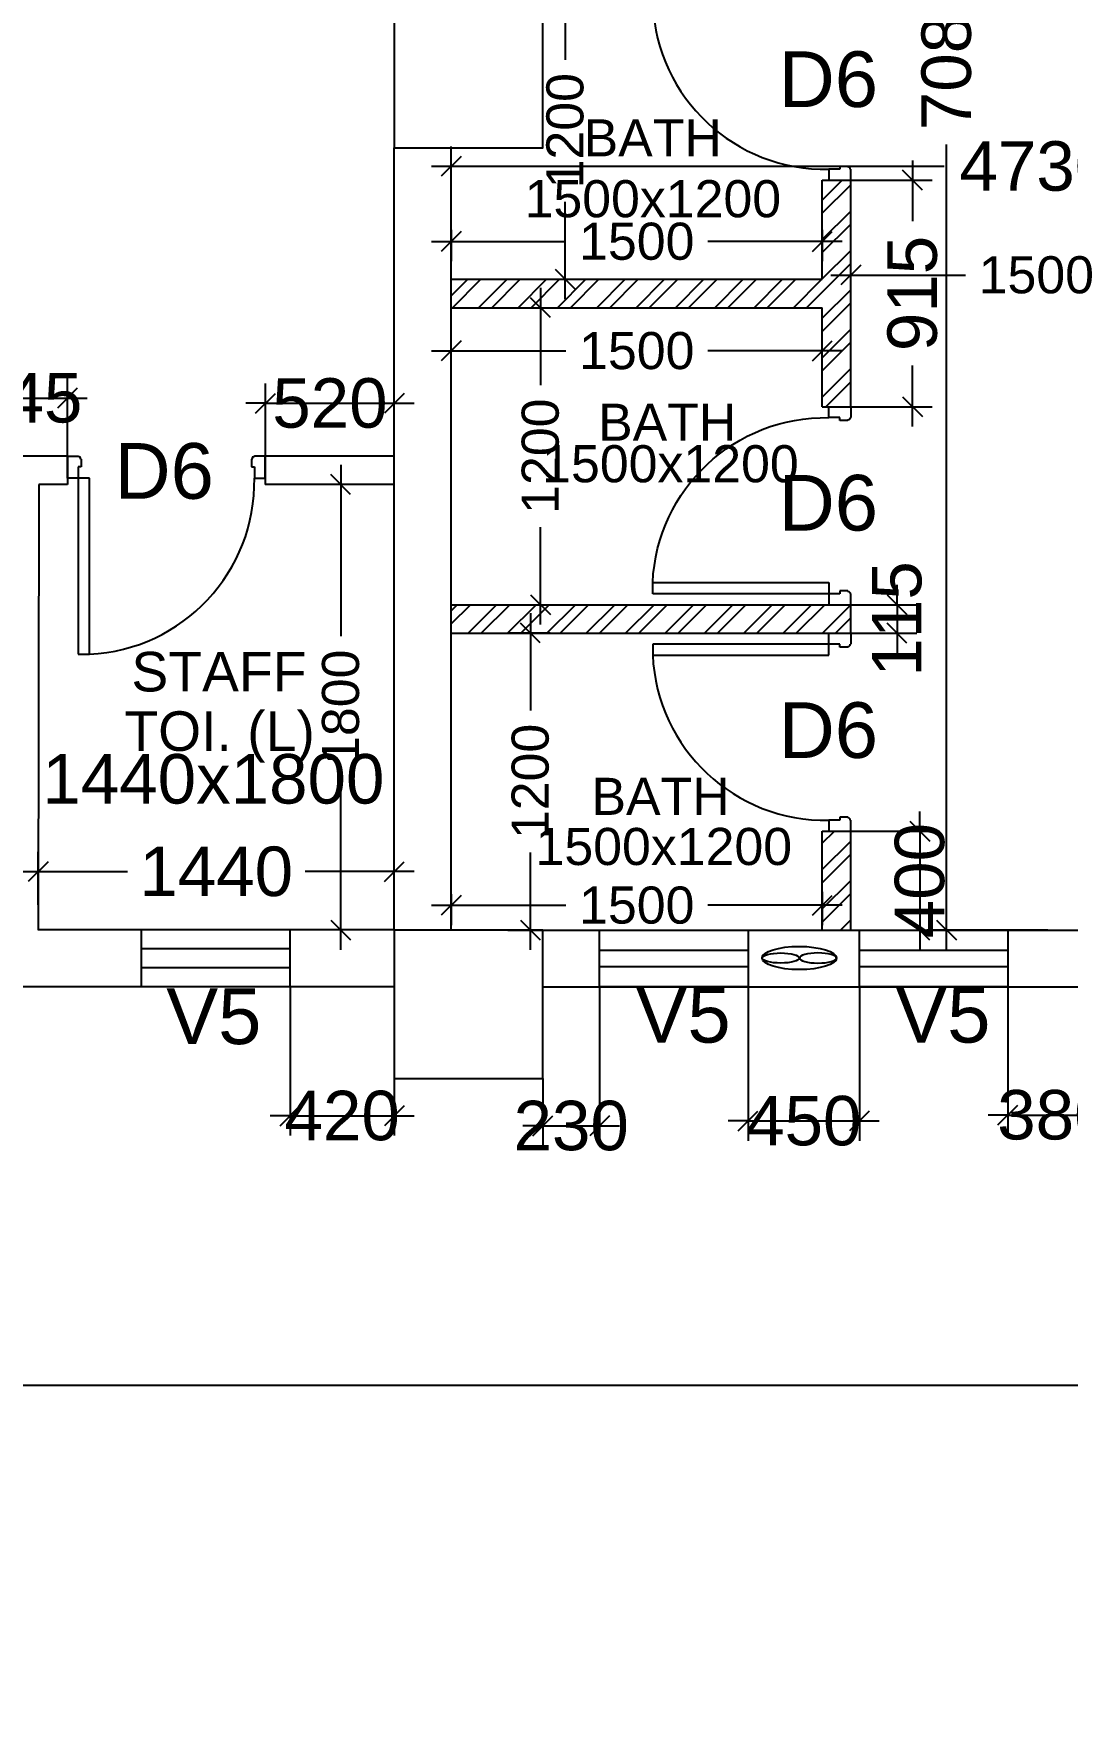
# Model space of a CAD drawing. Extents: x 7620542 to 7843793, y -6476226 to -6093835.
# Drawn here: x 7752842 to 7757019, y -6375462 to -6368625 of the extents above; entities that cross this region are included whole.
import ezdxf
from ezdxf.enums import TextEntityAlignment as Align

# ---------------------------------------------------------------- set-up
doc = ezdxf.new("R2010")
doc.units = 0
doc.header["$LTSCALE"] = 600
doc.header["$MEASUREMENT"] = 0
doc.header["$PDMODE"] = 35
doc.linetypes.add('DASHED', pattern=[0.75, 0.5, -0.25])
doc.layers.get('0').update_dxf_attribs({"linetype": 'CONTINUOUS'})
doc.layers.get('Defpoints').update_dxf_attribs({"linetype": 'CONTINUOUS'})
for name, color, linetype in [('DIM-TEXT', 8, 'CONTINUOUS'), ('DOOR', 32, 'CONTINUOUS'), ('Exaust', 8, 'CONTINUOUS'), ('joinery', 7, 'CONTINUOUS'), ('LA-column', 3, 'CONTINUOUS'), ('Room Dim', 1, 'CONTINUOUS'), ('T Wall', 8, 'CONTINUOUS'), ('TEXT', 6, 'CONTINUOUS'), ('Toi. Wall Hat', 3, 'CONTINUOUS'), ('Walls', 7, 'CONTINUOUS'), ('WIN', 151, 'CONTINUOUS'), ('Working Dim', 5, 'CONTINUOUS')]:
    doc.layers.add(name, color=color, linetype=linetype)
doc.styles.add('ari', font='arial.ttf')
doc.styles.add('ARIAL', font='arial.ttf')
doc.styles.add('RT', font='romant.shx')
doc.dimstyles.new('int. dim', dxfattribs={"dimtxt": 450, "dimasz": 80, "dimexe": 80, "dimexo": 0, "dimgap": 70, "dimtad": 0, "dimdec": 0, "dimzin": 12, "dimdsep": 46, "dimtxsty": 'ari', "dimblk": 'OBLIQUE', "dimcen": 2, "dimdle": 80, "dimclrd": 256, "dimclre": 256, "dimclrt": 6, "dimadec": 0, "dimazin": 0, "dimtfac": 1, "dimtdec": 0, "dimtix": 1, "dimtmove": 2, "dimatfit": 3, "dimfxl": 1, "dimtolj": 1, "dimtzin": 0, "dimlwd": -1, "dimlwe": -1, "dimarcsym": 0})
doc.dimstyles.new('TEXT', dxfattribs={"dimscale": 0, "dimtxt": 600, "dimasz": 300, "dimexe": 300, "dimexo": 30, "dimgap": 50, "dimtad": 0, "dimdec": 0, "dimzin": 0, "dimdsep": 46, "dimtxsty": 'RT', "dimblk": 'OBLIQUE', "dimcen": 0.09, "dimdle": 300, "dimclrd": 256, "dimclre": 256, "dimclrt": 170, "dimadec": 0, "dimazin": 0, "dimtfac": 1, "dimtdec": 0, "dimtofl": 0, "dimtmove": 2, "dimatfit": 3, "dimfxl": 1, "dimfrac": 2, "dimtolj": 1, "dimtzin": 0, "dimlwd": -1, "dimlwe": -1, "dimarcsym": 0})

# ---------------------------------------------------------------- blocks, each defined once
blk = doc.blocks.new('1000')
at = {"layer": 'DOOR'}
for p, q in [((0, -100), (0, 0)), ((0, 0), (49.7, 0)), ((49.7, 0), (49.7, -2.2)), ((63.2, -49.5), (49.7, -49.5)), ((49.7, -49.5), (49.7, -100)), ((63.2, -13.5), (61, -13.5)), ((63.2, -13.5), (63.2, -49.5)), ((836.8, -13.5), (836.8, -49.5)), ((836.8, -13.5), (839, -13.5)), ((836.8, -49.5), (850.3, -49.5)), ((850.3, 0), (850.3, -2.2)), ((900, 0), (850.3, 0)), ((850.3, -49.5), (850.3, -100)), ((900, -100), (900, 0)), ((49.7, -100), (0, -100)), ((49.7, -100), (49.7, -900.6)), ((100.2, -100), (49.7, -100)), ((100.2, -900.6), (100.2, -100)), ((850.3, -100), (900, -100)), ((49.7, -900.6), (100.2, -900.6))]:
    blk.add_line(p, q, dxfattribs=at)
for centre, major_axis, start_param, end_param in [((49.7, -13.5), (-7.95, 7.95), 3.926991, 5.497787), ((850.3, -13.5), (7.95, 7.95), 0.785398, 2.356194)]:
    blk.add_ellipse(centre, major_axis=major_axis, ratio=1, start_param=start_param, end_param=end_param, dxfattribs=at)
at = {"layer": 'DOOR', "color": 145}
blk.add_ellipse((64.3, -115.3), major_axis=(-519.7, 589.8), ratio=1, start_param=2.464943, end_param=4.009476, dxfattribs=at)
blk = doc.blocks.new('A$C153C7E87')
at = {"layer": 'Exaust', "color": 10, "extrusion": (0, 0, -1)}
for centre, major_axis, ratio in [((0, 0), (150.2, 0.1), 0.312125), ((-75.1, 0), (75.1, 0), 0.271389)]:
    blk.add_ellipse(centre, major_axis=major_axis, ratio=ratio, start_param=3.141593, end_param=9.424778, dxfattribs=at)
at = {"layer": 'Exaust', "color": 10}
blk.add_ellipse((75.1, 0), major_axis=(75.1, 0), ratio=0.271389, dxfattribs=at)
blk = doc.blocks.new('A$C782D609A')
at = {"layer": 'WIN', "linetype": 'Continuous'}
for p, q in [((-300, 230), (300, 230)), ((-300, 230), (-300, 0)), ((300, 230), (300, 0)), ((-300, 0), (300, 0))]:
    blk.add_line(p, q, dxfattribs=at)
at = {"layer": 'WIN', "linetype": 'DASHED', "ltscale": 300}
for p, q in [((-300, 153.3), (300, 153.3)), ((-300, 76.7), (300, 76.7))]:
    blk.add_line(p, q, dxfattribs=at)
blk = doc.blocks.new('_Oblique')
at = {"color": 0, "linetype": 'ByBlock', "lineweight": -2}
blk.add_line((-0.5, -0.5), (0.5, 0.5), dxfattribs=at)
blk = doc.blocks.new('*D483')
at = {"layer": 'Defpoints', "color": 0, "transparency": 16777216}
for p in [(7752977.4, -6370096.5), (7752632.4, -6370330.6, 5.1), (7752977.4, -6370330.6, 5.1)]:
    blk.add_point(p, dxfattribs=at)
at = {"layer": 'Working Dim', "transparency": 16777216}
for p, q in [((7752632.4, -6370330.6), (7752632.4, -6370016.5)), ((7752977.4, -6370330.6), (7752977.4, -6370016.5)), ((7752632.4, -6370096.5), (7752552.4, -6370096.5)), ((7752632.4, -6370096.5), (7752977.4, -6370096.5)), ((7752977.4, -6370096.5), (7753057.4, -6370096.5))]:
    blk.add_line(p, q, dxfattribs=at)
at = {"layer": 'Working Dim', "transparency": 16777216, "xscale": 80, "yscale": 80, "zscale": 80}
blk.add_blockref('_Oblique', (7752632.4, -6370096.5), dxfattribs=at)
at = {"layer": 'Working Dim', "transparency": 16777216, "xscale": 80, "yscale": 80, "zscale": 80, "rotation": 180}
blk.add_blockref('_Oblique', (7752977.4, -6370096.5), dxfattribs=at)
at = {"layer": 'Working Dim', "color": 6, "transparency": 16777216, "insert": (7752804.9, -6370096.5), "char_height": 200, "attachment_point": 5, "style": 'ari'}
blk.add_mtext('\\A1;345', dxfattribs=at)
blk = doc.blocks.new('*D599')
at = {"layer": 'Defpoints', "color": 0, "transparency": 16777216}
for p in [(7754528.9, -6372100.4, 5.1), (7756028.9, -6372090.8, -0.7), (7756028.9, -6372145.9)]:
    blk.add_point(p, dxfattribs=at)
at = {"layer": 'Working Dim', "transparency": 16777216}
for p, q in [((7754528.9, -6372100.4), (7754528.9, -6372225.9)), ((7756028.9, -6372090.8), (7756028.9, -6372225.9)), ((7754448.9, -6372145.9), (7754992.2, -6372145.9)), ((7756108.9, -6372145.9), (7755565.5, -6372145.9))]:
    blk.add_line(p, q, dxfattribs=at)
at = {"layer": 'Working Dim', "transparency": 16777216, "xscale": 80, "yscale": 80, "zscale": 80, "rotation": 180}
blk.add_blockref('_Oblique', (7754528.9, -6372145.9), dxfattribs=at)
at = {"layer": 'Working Dim', "transparency": 16777216, "xscale": 80, "yscale": 80, "zscale": 80}
blk.add_blockref('_Oblique', (7756028.9, -6372145.9), dxfattribs=at)
at = {"layer": 'Working Dim', "color": 6, "transparency": 16777216, "insert": (7755278.9, -6372145.9), "char_height": 150, "attachment_point": 5, "style": 'ari'}
blk.add_mtext('\\A1;1500', dxfattribs=at)
blk = doc.blocks.new('*D600')
at = {"layer": 'Defpoints', "color": 0, "transparency": 16777216}
for p in [(7754757.1, -6371045.2, -0.7), (7754848.9, -6371045.2), (7754757.1, -6372245.7, 3.9)]:
    blk.add_point(p, dxfattribs=at)
at = {"layer": 'Working Dim', "transparency": 16777216}
for p, q in [((7754848.9, -6370965.2), (7754848.9, -6371358.8)), ((7754757.1, -6371045.2), (7754928.9, -6371045.2)), ((7754848.9, -6372325.7), (7754848.9, -6371932.1)), ((7754757.1, -6372245.7), (7754928.9, -6372245.7))]:
    blk.add_line(p, q, dxfattribs=at)
at = {"layer": 'Working Dim', "transparency": 16777216, "xscale": 80, "yscale": 80, "zscale": 80}
for p, rotation in [((7754848.9, -6371045.2), 90), ((7754848.9, -6372245.7), 270)]:
    blk.add_blockref('_Oblique', p, dxfattribs=dict(at, rotation=rotation))
at = {"layer": 'Working Dim', "color": 6, "transparency": 16777216, "insert": (7754848.9, -6371645.4), "char_height": 150, "attachment_point": 5, "rotation": 90, "style": 'ari'}
blk.add_mtext('\\A1;1200', dxfattribs=at)
blk = doc.blocks.new('*D601')
at = {"layer": 'Defpoints', "color": 0, "transparency": 16777216}
for p in [(7754775.6, -6369731.2, -0.7), (7754889.6, -6369731.2), (7754775.6, -6370931.2, -0.7)]:
    blk.add_point(p, dxfattribs=at)
at = {"layer": 'Working Dim', "transparency": 16777216}
for p, q in [((7754889.6, -6369651.2), (7754889.6, -6370044.6)), ((7754775.6, -6369731.2), (7754969.6, -6369731.2)), ((7754889.6, -6371011.2), (7754889.6, -6370617.9)), ((7754775.6, -6370931.2), (7754969.6, -6370931.2))]:
    blk.add_line(p, q, dxfattribs=at)
at = {"layer": 'Working Dim', "transparency": 16777216, "xscale": 80, "yscale": 80, "zscale": 80}
for p, rotation in [((7754889.6, -6369731.2), 90), ((7754889.6, -6370931.2), 270)]:
    blk.add_blockref('_Oblique', p, dxfattribs=dict(at, rotation=rotation))
at = {"layer": 'Working Dim', "color": 6, "transparency": 16777216, "insert": (7754889.6, -6370331.2), "char_height": 150, "attachment_point": 5, "rotation": 90, "style": 'ari'}
blk.add_mtext('\\A1;1200', dxfattribs=at)
blk = doc.blocks.new('*D602')
at = {"layer": 'Defpoints', "color": 0, "transparency": 16777216}
for p in [(7756028.9, -6369905.6), (7754528.9, -6370055.1, 5.1), (7756028.9, -6370055.1, -0.7)]:
    blk.add_point(p, dxfattribs=at)
at = {"layer": 'Working Dim', "transparency": 16777216}
for p, q in [((7754528.9, -6370055.1), (7754528.9, -6369825.6)), ((7756028.9, -6370055.1), (7756028.9, -6369825.6)), ((7754448.9, -6369905.6), (7754992.2, -6369905.6)), ((7756108.9, -6369905.6), (7755565.5, -6369905.6))]:
    blk.add_line(p, q, dxfattribs=at)
at = {"layer": 'Working Dim', "transparency": 16777216, "xscale": 80, "yscale": 80, "zscale": 80, "rotation": 180}
blk.add_blockref('_Oblique', (7754528.9, -6369905.6), dxfattribs=at)
at = {"layer": 'Working Dim', "transparency": 16777216, "xscale": 80, "yscale": 80, "zscale": 80}
blk.add_blockref('_Oblique', (7756028.9, -6369905.6), dxfattribs=at)
at = {"layer": 'Working Dim', "color": 6, "transparency": 16777216, "insert": (7755278.9, -6369905.6), "char_height": 150, "attachment_point": 5, "style": 'ari'}
blk.add_mtext('\\A1;1500', dxfattribs=at)
blk = doc.blocks.new('*D603')
at = {"layer": 'Defpoints', "color": 0, "transparency": 16777216}
for p in [(7754766.8, -6368416.2, -0.7), (7754989.4, -6368416.2), (7754766.8, -6369616.2, -0.7)]:
    blk.add_point(p, dxfattribs=at)
at = {"layer": 'Working Dim', "transparency": 16777216}
for p, q in [((7754989.4, -6368336.2), (7754989.4, -6368729.6)), ((7754766.8, -6368416.2), (7755069.4, -6368416.2)), ((7754989.4, -6369696.2), (7754989.4, -6369302.9)), ((7754766.8, -6369616.2), (7755069.4, -6369616.2))]:
    blk.add_line(p, q, dxfattribs=at)
at = {"layer": 'Working Dim', "transparency": 16777216, "xscale": 80, "yscale": 80, "zscale": 80}
for p, rotation in [((7754989.4, -6368416.2), 90), ((7754989.4, -6369616.2), 270)]:
    blk.add_blockref('_Oblique', p, dxfattribs=dict(at, rotation=rotation))
at = {"layer": 'Working Dim', "color": 6, "transparency": 16777216, "insert": (7754989.4, -6369016.2), "char_height": 150, "attachment_point": 5, "rotation": 90, "style": 'ari'}
blk.add_mtext('\\A1;1200', dxfattribs=at)
blk = doc.blocks.new('*D604')
at = {"layer": 'Defpoints', "color": 0, "transparency": 16777216}
for p in [(7754528.9, -6369416.2, 5.1), (7756028.9, -6369416.2, -0.7), (7754528.9, -6369463.7)]:
    blk.add_point(p, dxfattribs=at)
at = {"layer": 'Working Dim', "transparency": 16777216}
for p, q in [((7754528.9, -6369416.2), (7754528.9, -6369543.7)), ((7756028.9, -6369416.2), (7756028.9, -6369543.7)), ((7754448.9, -6369463.7), (7754992.2, -6369463.7)), ((7756108.9, -6369463.7), (7755565.5, -6369463.7))]:
    blk.add_line(p, q, dxfattribs=at)
at = {"layer": 'Working Dim', "transparency": 16777216, "xscale": 80, "yscale": 80, "zscale": 80, "rotation": 180}
blk.add_blockref('_Oblique', (7754528.9, -6369463.7), dxfattribs=at)
at = {"layer": 'Working Dim', "transparency": 16777216, "xscale": 80, "yscale": 80, "zscale": 80}
blk.add_blockref('_Oblique', (7756028.9, -6369463.7), dxfattribs=at)
at = {"layer": 'Working Dim', "color": 6, "transparency": 16777216, "insert": (7755278.9, -6369463.7), "char_height": 150, "attachment_point": 5, "style": 'ari'}
blk.add_mtext('\\A1;1500', dxfattribs=at)
blk = doc.blocks.new('*D607')
at = {"layer": 'Defpoints', "color": 0, "transparency": 16777216}
for p in [(7757644, -6369599.2), (7756143.9, -6369673.7, -0.7), (7757644, -6369673.7, -0.7)]:
    blk.add_point(p, dxfattribs=at)
at = {"layer": 'Working Dim', "transparency": 16777216}
for p, q in [((7756143.9, -6369673.7), (7756143.9, -6369519.2)), ((7757644, -6369673.7), (7757644, -6369519.2)), ((7756063.9, -6369599.2), (7756607.3, -6369599.2)), ((7757724, -6369599.2), (7757180.6, -6369599.2))]:
    blk.add_line(p, q, dxfattribs=at)
at = {"layer": 'Working Dim', "transparency": 16777216, "xscale": 80, "yscale": 80, "zscale": 80, "rotation": 180}
blk.add_blockref('_Oblique', (7756143.9, -6369599.2), dxfattribs=at)
at = {"layer": 'Working Dim', "transparency": 16777216, "xscale": 80, "yscale": 80, "zscale": 80}
blk.add_blockref('_Oblique', (7757644, -6369599.2), dxfattribs=at)
at = {"layer": 'Working Dim', "color": 6, "transparency": 16777216, "insert": (7756893.9, -6369599.2), "char_height": 150, "attachment_point": 5, "style": 'ari'}
blk.add_mtext('\\A1;1500', dxfattribs=at)
blk = doc.blocks.new('*D608')
at = {"layer": 'Defpoints', "color": 0, "transparency": 16777216}
for p in [(7759259, -6369160), (7754528.9, -6369355.4, 5.1), (7759259, -6369524.2, 5.1)]:
    blk.add_point(p, dxfattribs=at)
at = {"layer": 'Working Dim', "transparency": 16777216}
for p, q in [((7754528.9, -6369355.4), (7754528.9, -6369080)), ((7759259, -6369524.2), (7759259, -6369080)), ((7754448.9, -6369160), (7756521.6, -6369160)), ((7759339, -6369160), (7757266.3, -6369160))]:
    blk.add_line(p, q, dxfattribs=at)
at = {"layer": 'Working Dim', "transparency": 16777216, "xscale": 80, "yscale": 80, "zscale": 80, "rotation": 180}
blk.add_blockref('_Oblique', (7754528.9, -6369160), dxfattribs=at)
at = {"layer": 'Working Dim', "transparency": 16777216, "xscale": 80, "yscale": 80, "zscale": 80}
blk.add_blockref('_Oblique', (7759259, -6369160), dxfattribs=at)
at = {"layer": 'Working Dim', "color": 6, "transparency": 16777216, "insert": (7756893.9, -6369160), "char_height": 200, "attachment_point": 5, "style": 'ari'}
blk.add_mtext('\\A1;4730', dxfattribs=at)
blk = doc.blocks.new('*D609')
at = {"layer": 'Defpoints', "color": 0, "transparency": 16777216}
for p in [(7756530.9, -6365160.7), (7756544, -6365160.7, 5.1), (7756940.1, -6372245.7, 5.1)]:
    blk.add_point(p, dxfattribs=at)
at = {"layer": 'Working Dim', "transparency": 16777216}
for p, q in [((7756530.9, -6365080.7), (7756530.9, -6368334.6)), ((7756544, -6365160.7), (7756450.9, -6365160.7)), ((7756530.9, -6372325.7), (7756530.9, -6369071.8)), ((7756940.1, -6372245.7), (7756450.9, -6372245.7))]:
    blk.add_line(p, q, dxfattribs=at)
at = {"layer": 'Working Dim', "transparency": 16777216, "xscale": 80, "yscale": 80, "zscale": 80}
for p, rotation in [((7756530.9, -6365160.7), 90), ((7756530.9, -6372245.7), 270)]:
    blk.add_blockref('_Oblique', p, dxfattribs=dict(at, rotation=rotation))
at = {"layer": 'Working Dim', "color": 6, "transparency": 16777216, "insert": (7756530.9, -6368703.2), "char_height": 200, "attachment_point": 5, "rotation": 90, "style": 'ari'}
blk.add_mtext('\\A1;7085', dxfattribs=at)
blk = doc.blocks.new('*D333')
at = {"layer": 'Defpoints', "color": 0, "transparency": 16777216}
for p in [(7756143.9, -6371846.2, -0.7), (7756143.9, -6372246.2, -0.7), (7756422.9, -6372246.2)]:
    blk.add_point(p, dxfattribs=at)
at = {"layer": 'Working Dim', "transparency": 16777216}
for p, q in [((7756422.9, -6371846.2), (7756422.9, -6371766.2)), ((7756143.9, -6371846.2), (7756502.9, -6371846.2)), ((7756422.9, -6371846.2), (7756422.9, -6372246.2)), ((7756143.9, -6372246.2), (7756502.9, -6372246.2)), ((7756422.9, -6372246.2), (7756422.9, -6372326.2))]:
    blk.add_line(p, q, dxfattribs=at)
at = {"layer": 'Working Dim', "transparency": 16777216, "xscale": 80, "yscale": 80, "zscale": 80}
for p, rotation in [((7756422.9, -6371846.2), 270), ((7756422.9, -6372246.2), 90)]:
    blk.add_blockref('_Oblique', p, dxfattribs=dict(at, rotation=rotation))
at = {"layer": 'Working Dim', "color": 6, "transparency": 16777216, "insert": (7756422.9, -6372046.2), "char_height": 200, "attachment_point": 5, "rotation": 90, "style": 'ari'}
blk.add_mtext('\\A1;400', dxfattribs=at)
blk = doc.blocks.new('*D334')
at = {"layer": 'Defpoints', "color": 0, "transparency": 16777216}
for p in [(7756143.9, -6370931.2, -0.7), (7756143.9, -6371046.2, -0.7), (7756330.9, -6371046.2)]:
    blk.add_point(p, dxfattribs=at)
at = {"layer": 'Working Dim', "transparency": 16777216}
for p, q in [((7756330.9, -6370931.2), (7756330.9, -6370851.2)), ((7756143.9, -6370931.2), (7756410.9, -6370931.2)), ((7756330.9, -6370931.2), (7756330.9, -6371046.2)), ((7756143.9, -6371046.2), (7756410.9, -6371046.2)), ((7756330.9, -6371046.2), (7756330.9, -6371126.2))]:
    blk.add_line(p, q, dxfattribs=at)
at = {"layer": 'Working Dim', "transparency": 16777216, "xscale": 80, "yscale": 80, "zscale": 80}
for p, rotation in [((7756330.9, -6370931.2), 270), ((7756330.9, -6371046.2), 90)]:
    blk.add_blockref('_Oblique', p, dxfattribs=dict(at, rotation=rotation))
at = {"layer": 'Working Dim', "color": 6, "transparency": 16777216, "insert": (7756330.9, -6370988.7), "char_height": 200, "attachment_point": 5, "rotation": 90, "style": 'ari'}
blk.add_mtext('\\A1;115', dxfattribs=at)
blk = doc.blocks.new('*D335')
at = {"layer": 'Defpoints', "color": 0, "transparency": 16777216}
for p in [(7756143.9, -6369216.2, -0.7), (7756393.3, -6369216.2), (7756143.9, -6370131.2, -0.7)]:
    blk.add_point(p, dxfattribs=at)
at = {"layer": 'Working Dim', "transparency": 16777216}
for p, q in [((7756393.3, -6369136.2), (7756393.3, -6369382)), ((7756143.9, -6369216.2), (7756473.3, -6369216.2)), ((7756393.3, -6370211.2), (7756393.3, -6369965.4)), ((7756143.9, -6370131.2), (7756473.3, -6370131.2))]:
    blk.add_line(p, q, dxfattribs=at)
at = {"layer": 'Working Dim', "transparency": 16777216, "xscale": 80, "yscale": 80, "zscale": 80}
for p, rotation in [((7756393.3, -6369216.2), 90), ((7756393.3, -6370131.2), 270)]:
    blk.add_blockref('_Oblique', p, dxfattribs=dict(at, rotation=rotation))
at = {"layer": 'Working Dim', "color": 6, "transparency": 16777216, "insert": (7756393.3, -6369673.7), "char_height": 200, "attachment_point": 5, "rotation": 90, "style": 'ari'}
blk.add_mtext('\\A1;915', dxfattribs=at)
blk = doc.blocks.new('*D344')
at = {"layer": 'Defpoints', "color": 0, "transparency": 16777216}
for p in [(7754298.9, -6372009.9), (7752859.4, -6372143.6, 5.1), (7754298.9, -6372143.6, 5.1)]:
    blk.add_point(p, dxfattribs=at)
at = {"layer": 'Working Dim', "transparency": 16777216}
for p, q in [((7752859.4, -6372143.6), (7752859.4, -6371929.9)), ((7754298.9, -6372143.6), (7754298.9, -6371929.9)), ((7752779.4, -6372009.9), (7753220.2, -6372009.9)), ((7754378.9, -6372009.9), (7753938, -6372009.9))]:
    blk.add_line(p, q, dxfattribs=at)
at = {"layer": 'Working Dim', "transparency": 16777216, "xscale": 80, "yscale": 80, "zscale": 80, "rotation": 180}
blk.add_blockref('_Oblique', (7752859.4, -6372009.9), dxfattribs=at)
at = {"layer": 'Working Dim', "transparency": 16777216, "xscale": 80, "yscale": 80, "zscale": 80}
blk.add_blockref('_Oblique', (7754298.9, -6372009.9), dxfattribs=at)
at = {"layer": 'Working Dim', "color": 6, "transparency": 16777216, "insert": (7753579.1, -6372009.9), "char_height": 200, "attachment_point": 5, "style": 'ari'}
blk.add_mtext('\\A1;1440', dxfattribs=at)
blk = doc.blocks.new('*D345')
at = {"layer": 'Defpoints', "color": 0, "transparency": 16777216}
for p in [(7754082.4, -6370445.6), (7754125.4, -6370445.6, 3.5), (7754125.4, -6372245.5, 5.1)]:
    blk.add_point(p, dxfattribs=at)
at = {"layer": 'Working Dim', "transparency": 16777216}
for p, q in [((7754082.4, -6370365.6), (7754082.4, -6371058.9)), ((7754125.4, -6370445.6), (7754002.4, -6370445.6)), ((7754082.4, -6372325.5), (7754082.4, -6371632.2)), ((7754125.4, -6372245.5), (7754002.4, -6372245.5))]:
    blk.add_line(p, q, dxfattribs=at)
at = {"layer": 'Working Dim', "transparency": 16777216, "xscale": 80, "yscale": 80, "zscale": 80}
for p, rotation in [((7754082.4, -6370445.6), 90), ((7754082.4, -6372245.5), 270)]:
    blk.add_blockref('_Oblique', p, dxfattribs=dict(at, rotation=rotation))
at = {"layer": 'Working Dim', "color": 6, "transparency": 16777216, "insert": (7754082.4, -6371345.6), "char_height": 150, "attachment_point": 5, "rotation": 90, "style": 'ari'}
blk.add_mtext('\\A1;1800', dxfattribs=at)
blk = doc.blocks.new('*D348')
at = {"layer": 'Defpoints', "color": 0, "transparency": 16777216}
for p in [(7754298.9, -6370117.5), (7753778.4, -6370330.6, 0.2), (7754298.9, -6370330.6, 5.1)]:
    blk.add_point(p, dxfattribs=at)
at = {"layer": 'Working Dim', "transparency": 16777216}
for p, q in [((7753778.4, -6370330.6), (7753778.4, -6370037.5)), ((7754298.9, -6370330.6), (7754298.9, -6370037.5)), ((7753778.4, -6370117.5), (7753698.4, -6370117.5)), ((7753778.4, -6370117.5), (7754298.9, -6370117.5)), ((7754298.9, -6370117.5), (7754378.9, -6370117.5))]:
    blk.add_line(p, q, dxfattribs=at)
at = {"layer": 'Working Dim', "transparency": 16777216, "xscale": 80, "yscale": 80, "zscale": 80}
blk.add_blockref('_Oblique', (7753778.4, -6370117.5), dxfattribs=at)
at = {"layer": 'Working Dim', "transparency": 16777216, "xscale": 80, "yscale": 80, "zscale": 80, "rotation": 180}
blk.add_blockref('_Oblique', (7754298.9, -6370117.5), dxfattribs=at)
at = {"layer": 'Working Dim', "color": 6, "transparency": 16777216, "insert": (7754038.6, -6370117.5), "char_height": 200, "attachment_point": 5, "style": 'ari'}
blk.add_mtext('\\A1;520', dxfattribs=at)
blk = doc.blocks.new('*D838')
at = {"layer": 'Defpoints', "color": 0, "linetype": 'Continuous', "transparency": 16777216}
for p in [(7720378.9, -6376355), (7720378.9, -6378024.7, -0.3), (7761439.2, -6378104.6, -22.7)]:
    blk.add_point(p, dxfattribs=at)
at = {"layer": 'DIM-TEXT', "transparency": 16777216}
for p, q in [((7720378.9, -6378024.7), (7720378.9, -6376055)), ((7761439.2, -6378104.6), (7761439.2, -6376055)), ((7720078.9, -6376355), (7731289.9, -6376355)), ((7761739.2, -6376355), (7750528.2, -6376355))]:
    blk.add_line(p, q, dxfattribs=at)
at = {"layer": 'DIM-TEXT', "linetype": 'Continuous', "transparency": 16777216, "xscale": 300, "yscale": 300, "zscale": 300, "rotation": 180}
blk.add_blockref('_Oblique', (7720378.9, -6376355), dxfattribs=at)
at = {"layer": 'DIM-TEXT', "linetype": 'Continuous', "transparency": 16777216, "xscale": 300, "yscale": 300, "zscale": 300}
blk.add_blockref('_Oblique', (7761439.2, -6376355), dxfattribs=at)
at = {"layer": 'DIM-TEXT', "color": 170, "linetype": 'Continuous', "transparency": 16777216, "insert": (7740909, -6376355), "char_height": 750, "attachment_point": 5, "style": 'ari'}
blk.add_mtext('\\A1;{\\H1.067x;GENERAL MEDICINE DEPT. ROOMS}', dxfattribs=at)
blk = doc.blocks.new('*D839')
at = {"layer": 'Defpoints', "color": 0, "linetype": 'Continuous', "transparency": 16777216}
for p in [(7761439.1, -6372995.7), (7720378.7, -6373225.8, -0.3), (7720378.7, -6374085.5)]:
    blk.add_point(p, dxfattribs=at)
at = {"layer": 'DIM-TEXT', "transparency": 16777216}
for p, q in [((7761439.1, -6372995.7), (7761439.1, -6374385.5)), ((7720378.7, -6373225.8), (7720378.7, -6374385.5)), ((7720078.7, -6374085.5), (7736023.6, -6374085.5)), ((7761739.1, -6374085.5), (7745794.3, -6374085.5))]:
    blk.add_line(p, q, dxfattribs=at)
at = {"layer": 'DIM-TEXT', "linetype": 'Continuous', "transparency": 16777216, "xscale": 300, "yscale": 300, "zscale": 300, "rotation": 180}
blk.add_blockref('_Oblique', (7720378.7, -6374085.5), dxfattribs=at)
at = {"layer": 'DIM-TEXT', "linetype": 'Continuous', "transparency": 16777216, "xscale": 300, "yscale": 300, "zscale": 300}
blk.add_blockref('_Oblique', (7761439.1, -6374085.5), dxfattribs=at)
at = {"layer": 'DIM-TEXT', "color": 170, "linetype": 'Continuous', "transparency": 16777216, "insert": (7740908.9, -6374085.5), "char_height": 750, "attachment_point": 5, "style": 'ari'}
blk.add_mtext('\\A1;{\\H1.067x; I.C.C.U - (20 Beds)}', dxfattribs=at)
blk = doc.blocks.new('*D1717')
at = {"layer": 'Defpoints', "color": 0, "transparency": 16777216}
for p in [(7753877.6, -6372475.5), (7754298.9, -6372475.7), (7754298.9, -6372996.5)]:
    blk.add_point(p, dxfattribs=at)
at = {"layer": 'Working Dim', "transparency": 16777216}
for p, q in [((7753877.6, -6372475.5), (7753877.6, -6373076.5)), ((7754298.9, -6372475.7), (7754298.9, -6373076.5)), ((7753877.6, -6372996.5), (7753797.6, -6372996.5)), ((7753877.6, -6372996.5), (7754298.9, -6372996.5)), ((7754298.9, -6372996.5), (7754378.9, -6372996.5))]:
    blk.add_line(p, q, dxfattribs=at)
at = {"layer": 'Working Dim', "transparency": 16777216, "xscale": 80, "yscale": 80, "zscale": 80}
blk.add_blockref('_Oblique', (7753877.6, -6372996.5), dxfattribs=at)
at = {"layer": 'Working Dim', "transparency": 16777216, "xscale": 80, "yscale": 80, "zscale": 80, "rotation": 180}
blk.add_blockref('_Oblique', (7754298.9, -6372996.5), dxfattribs=at)
at = {"layer": 'Working Dim', "color": 6, "transparency": 16777216, "insert": (7754088.3, -6372996.5), "char_height": 200, "attachment_point": 5, "style": 'ari'}
blk.add_mtext('\\A1;420', dxfattribs=at)
blk = doc.blocks.new('*D1718')
at = {"layer": 'Defpoints', "color": 0, "transparency": 16777216}
for p in [(7755128.9, -6372475.7), (7754899, -6372845.7, 1), (7755128.9, -6373036.9)]:
    blk.add_point(p, dxfattribs=at)
at = {"layer": 'Working Dim', "transparency": 16777216}
for p, q in [((7755128.9, -6372475.7), (7755128.9, -6373116.9)), ((7754899, -6372845.7), (7754899, -6373116.9)), ((7754899, -6373036.9), (7754819, -6373036.9)), ((7754899, -6373036.9), (7755128.9, -6373036.9)), ((7755128.9, -6373036.9), (7755208.9, -6373036.9))]:
    blk.add_line(p, q, dxfattribs=at)
at = {"layer": 'Working Dim', "transparency": 16777216, "xscale": 80, "yscale": 80, "zscale": 80}
blk.add_blockref('_Oblique', (7754899, -6373036.9), dxfattribs=at)
at = {"layer": 'Working Dim', "transparency": 16777216, "xscale": 80, "yscale": 80, "zscale": 80, "rotation": 180}
blk.add_blockref('_Oblique', (7755128.9, -6373036.9), dxfattribs=at)
at = {"layer": 'Working Dim', "color": 6, "transparency": 16777216, "insert": (7755013.9, -6373036.9), "char_height": 200, "attachment_point": 5, "style": 'ari'}
blk.add_mtext('\\A1;230', dxfattribs=at)
blk = doc.blocks.new('*D1719')
at = {"layer": 'Defpoints', "color": 0, "transparency": 16777216}
for p in [(7755728.9, -6372475.7), (7756178.9, -6372475.7), (7756178.9, -6373017.3)]:
    blk.add_point(p, dxfattribs=at)
at = {"layer": 'Working Dim', "transparency": 16777216}
for p, q in [((7755728.9, -6372475.7), (7755728.9, -6373097.3)), ((7756178.9, -6372475.7), (7756178.9, -6373097.3)), ((7755728.9, -6373017.3), (7755648.9, -6373017.3)), ((7755728.9, -6373017.3), (7756178.9, -6373017.3)), ((7756178.9, -6373017.3), (7756258.9, -6373017.3))]:
    blk.add_line(p, q, dxfattribs=at)
at = {"layer": 'Working Dim', "transparency": 16777216, "xscale": 80, "yscale": 80, "zscale": 80}
blk.add_blockref('_Oblique', (7755728.9, -6373017.3), dxfattribs=at)
at = {"layer": 'Working Dim', "transparency": 16777216, "xscale": 80, "yscale": 80, "zscale": 80, "rotation": 180}
blk.add_blockref('_Oblique', (7756178.9, -6373017.3), dxfattribs=at)
at = {"layer": 'Working Dim', "color": 6, "transparency": 16777216, "insert": (7755953.9, -6373017.3), "char_height": 200, "attachment_point": 5, "style": 'ari'}
blk.add_mtext('\\A1;450', dxfattribs=at)
blk = doc.blocks.new('*D1720')
at = {"layer": 'Defpoints', "color": 0, "transparency": 16777216}
for p in [(7756778.9, -6372475.6), (7757159, -6372475.6), (7757159, -6372993.4)]:
    blk.add_point(p, dxfattribs=at)
at = {"layer": 'Working Dim', "transparency": 16777216}
for p, q in [((7756778.9, -6372475.6), (7756778.9, -6373073.4)), ((7757159, -6372475.6), (7757159, -6373073.4)), ((7756778.9, -6372993.4), (7756698.9, -6372993.4)), ((7756778.9, -6372993.4), (7757159, -6372993.4)), ((7757159, -6372993.4), (7757239, -6372993.4))]:
    blk.add_line(p, q, dxfattribs=at)
at = {"layer": 'Working Dim', "transparency": 16777216, "xscale": 80, "yscale": 80, "zscale": 80}
blk.add_blockref('_Oblique', (7756778.9, -6372993.4), dxfattribs=at)
at = {"layer": 'Working Dim', "transparency": 16777216, "xscale": 80, "yscale": 80, "zscale": 80, "rotation": 180}
blk.add_blockref('_Oblique', (7757159, -6372993.4), dxfattribs=at)
at = {"layer": 'Working Dim', "color": 6, "transparency": 16777216, "insert": (7756968.9, -6372993.4), "char_height": 200, "attachment_point": 5, "style": 'ari'}
blk.add_mtext('\\A1;380', dxfattribs=at)

msp = doc.modelspace()

# ---------------------------------------------------------------- hatches: boundary and pattern name
at = {"layer": 'Toi. Wall Hat'}
h = msp.add_hatch(dxfattribs=at)
h.set_pattern_fill('ANSI32', color=10, scale=300, style=0)
h.set_pattern_definition([(45, (832124.71, 8e-06), (-79.5495129, 79.5495129), []), (45, (832177.74, 8e-06), (-79.5495129, 79.5495129), [])])
h.paths.add_polyline_path([(7757759.016, -6367100.694), (7757644.016, -6367100.694), (7757644.016, -6367501.224), (7757759.016, -6367501.224)])
h.paths.add_polyline_path([(7756143.883, -6367100.694), (7756028.883, -6367100.694), (7756028.883, -6367501.224), (7756143.883, -6367501.224)])
h.paths.add_polyline_path([(7756143.883, -6368301.224), (7754528.883, -6368301.224), (7754528.883, -6368416.224), (7756143.883, -6368416.224)])
h.paths.add_polyline_path([(7759259.016, -6368301.224), (7757644.016, -6368301.224), (7757644.016, -6368416.224), (7759259.016, -6368416.224)])
h.paths.add_polyline_path([(7759259.016, -6369616.224), (7757759.016, -6369616.224), (7757759.016, -6369216.224), (7757644.016, -6369216.224), (7757644.016, -6370131.224), (7757759.016, -6370131.224), (7757759.016, -6369731.224), (7759259.016, -6369731.224)])
h.paths.add_polyline_path([(7756143.883, -6369216.224), (7756028.883, -6369216.224), (7756028.883, -6369616.224), (7754528.883, -6369616.224), (7754528.883, -6369731.224), (7756028.883, -6369731.224), (7756028.883, -6370131.224), (7756143.883, -6370131.224)])
h.paths.add_polyline_path([(7756143.883, -6370931.224), (7754528.883, -6370931.224), (7754528.883, -6371046.224), (7756143.883, -6371046.224)])
h.paths.add_polyline_path([(7756143.883, -6371846.224), (7756028.883, -6371846.224), (7756028.883, -6372245.694), (7756143.883, -6372245.694)])
h.paths.add_polyline_path([(7757759.016, -6371846.224), (7757644.016, -6371846.224), (7757644.016, -6372245.694), (7757759.016, -6372245.694)])
h.paths.add_polyline_path([(7759259.016, -6370931.224), (7757644.016, -6370931.224), (7757644.016, -6371046.224), (7759259.016, -6371046.224)])

# ---------------------------------------------------------------- linework, layer by layer
at = {"layer": 'LA-column', "color": 2}
for points, elevation in [([(7754298.972, -6369085.577), (7754898.972, -6369085.577), (7754898.972, -6368485.577), (7754298.972, -6368485.577)], -9.699), ([(7754298.972, -6372845.657), (7754898.972, -6372845.657), (7754898.972, -6372245.657), (7754298.972, -6372245.657)], -13.799)]:
    msp.add_lwpolyline(points, close=True, dxfattribs=dict(at, elevation=elevation))
at = {"layer": 'T Wall', "color": 6, "linetype": 'Continuous'}
for p, q in [((7756028.883, -6369616.224, -14.83), (7756028.883, -6369216.224, -14.83)), ((7756028.883, -6369216.224, -14.83), (7756143.883, -6369216.224, -14.83)), ((7756143.883, -6370131.224, -14.83), (7756143.883, -6369216.224, -14.83)), ((7754528.883, -6369616.224, -14.83), (7756028.883, -6369616.224, -14.83)), ((7754528.883, -6369731.224, -14.83), (7756028.883, -6369731.224, -14.83)), ((7756028.883, -6370131.224, -14.83), (7756028.883, -6369731.224, -14.83)), ((7756028.883, -6370131.224, -14.83), (7756143.883, -6370131.224, -14.83)), ((7754528.883, -6370931.224, -14.83), (7756143.883, -6370931.224, -14.83)), ((7756143.883, -6371046.224, -14.83), (7756143.883, -6370931.224, -14.83)), ((7754528.883, -6371046.224, -14.83), (7756143.883, -6371046.224, -14.83)), ((7756028.883, -6372246.224, -14.83), (7756028.883, -6371846.224, -14.83)), ((7756028.883, -6371846.224, -14.83), (7756143.883, -6371846.224, -14.83)), ((7756143.883, -6372246.224, -14.83), (7756143.883, -6371846.224, -14.83))]:
    msp.add_line(p, q, dxfattribs=at)
at = {"layer": 'Walls', "linetype": 'Continuous'}
for p, q in [((7754298.882, -6372245.694, -14.83), (7754298.882, -6369085.661, -14.83)), ((7754528.883, -6372245.693, -14.83), (7754528.883, -6369085.661, -14.83)), ((7752977.382, -6370330.613, -14.83), (7752632.373, -6370330.613, -14.83)), ((7752977.382, -6370330.613, -14.83), (7752977.382, -6370445.613, -14.83)), ((7754298.882, -6370330.613, -14.83), (7753777.382, -6370330.613, -14.83)), ((7753777.382, -6370330.613, -14.83), (7753777.382, -6370445.613, -14.83)), ((7752862.378, -6370445.613, -14.83), (7752859.378, -6372245.64, -14.83)), ((7752977.382, -6370445.613, -14.83), (7752862.378, -6370445.613, -14.83)), ((7754298.882, -6370445.613, -14.83), (7753777.382, -6370445.613, -14.83)), ((7754298.876, -6372245.487, -14.83), (7752859.378, -6372245.487, -14.83)), ((7754898.876, -6372245.694, -14.83), (7759259.016, -6372245.694, -14.83)), ((7754298.876, -6372475.694, -14.83), (7751298.879, -6372475.694, -14.83)), ((7754898.876, -6372475.694, -14.83), (7760689.016, -6372475.694, -14.83))]:
    msp.add_line(p, q, dxfattribs=at)
at = {"layer": 'WIN', "linetype": 'Continuous', "elevation": -14.83}
for points in [[(7755728.882, -6372475.625), (7755128.882, -6372475.625), (7755128.882, -6372245.625), (7755728.882, -6372245.625)], [(7756778.882, -6372475.625), (7756178.882, -6372475.625), (7756178.882, -6372245.625), (7756778.882, -6372245.625)], [(7755728.882, -6372394.284), (7755128.882, -6372394.284), (7755128.882, -6372326.966), (7755728.882, -6372326.966)], [(7756778.882, -6372394.284), (7756178.882, -6372394.284), (7756178.882, -6372326.966), (7756778.882, -6372326.966)]]:
    msp.add_lwpolyline(points, close=True, dxfattribs=at)

# ---------------------------------------------------------------- block references
at = {"layer": 'DOOR', "linetype": 'Continuous'}
for p, xscale, yscale, zscale, rotation in [((7756143.883, -6368416.224, -14.83), 0.8888888880610689, 0.8888888880610689, 0.8888888880610689, 270.0000128466253), ((7756143.775, -6370931.224, -14.83), -0.8888888880610685, 0.8888888927176595, 0.8888888919152134, 269.9999872734366), ((7752977.382, -6370330.653, -14.83), 0.8888888880610687, 0.8888888880610687, 0.8888888880610687, 1.278659438584812e-05), ((7756143.883, -6371046.224, -14.83), 0.8888888880610689, 0.8888888880610689, 0.8888888880610689, 270.0000128466253)]:
    msp.add_blockref('1000', p, dxfattribs=dict(at, xscale=xscale, yscale=yscale, zscale=zscale, rotation=rotation))
at = {"layer": 'Exaust', "linetype": 'Continuous', "xscale": -1, "rotation": 180}
msp.add_blockref('A$C153C7E87', (7755936.026, -6372358.828, -14.83), dxfattribs=at)
at = {"layer": 'WIN', "linetype": 'Continuous', "rotation": 180}
msp.add_blockref('A$C782D609A', (7753577.627, -6372245.487, -14.83), dxfattribs=at)

# ---------------------------------------------------------------- texts
at = {"layer": 'joinery', "style": 'ari'}
for s, p in [('D6', (7756053.24, -6368920.362, -14.83)), ('D6', (7753368.707, -6370503.266, -14.83)), ('D6', (7756053.24, -6370631.808, -14.83)), ('D6', (7756053.24, -6371550.362, -14.83)), ('V5', (7753569.378, -6372706.645, -14.83)), ('V5', (7755466.319, -6372700.62, -14.83)), ('V5', (7756516.319, -6372700.62, -14.83))]:
    msp.add_text(s, height=225, dxfattribs=at).set_placement(p, align=Align.CENTER)
at = {"layer": 'Room Dim', "style": 'ARIAL'}
for s, height, p in [('1500x1200', 150, (7755343.859, -6369365.82, -14.83)), ('1500x1200', 150, (7755415.046, -6370436.652, -14.83)), ('1440x1800', 200, (7753567.593, -6371734.701, -14.83)), ('1500x1200', 150, (7755388.224, -6371983.058, -14.83))]:
    msp.add_text(s, height=height, dxfattribs=at).set_placement(p, align=Align.CENTER)
at = {"layer": 'TEXT', "color": 7, "style": 'ARIAL'}
for s, height, p in [('BATH', 150, (7755343.429, -6369120.095, -14.83)), ('BATH', 150, (7755401.998, -6370268.938, -14.83)), ('STAFF', 160, (7753590.027, -6371281.802, -14.83)), ('TOI. (L)', 160, (7753592.647, -6371522.025, -14.83)), ('BATH', 150, (7755375.176, -6371780.668, -14.83))]:
    msp.add_text(s, height=height, dxfattribs=at).set_placement(p, align=Align.CENTER)

# ---------------------------------------------------------------- dimensions: what is measured, and where the dimension line sits
at = {"layer": 'DIM-TEXT', "linetype": 'Continuous'}
for base, p1, p2, text, picture, middle in [((7720378.7, -6374085.503, -13.799), (7761439.112, -6372995.657, -13.799), (7720378.7, -6373225.776, -14.148), '{\\H1.067x; I.C.C.U - (20 Beds)}', '*D839', (7740908.906, -6374085.503, -13.799)), ((7720378.879, -6376354.99, 7.822), (7761439.189, -6378104.642, -14.83), (7720378.879, -6378024.694, 7.474), '{\\H1.067x;GENERAL MEDICINE DEPT. ROOMS}', '*D838', (7740909.034, -6376354.99, 7.822))]:
    dim = msp.add_linear_dim(base=base, p1=p1, p2=p2, angle=180, text=text, dimstyle='TEXT', override={"dimscale": 1, "dimtxt": 750, "dimexo": 0, "dimtxsty": 'ari'}, dxfattribs=at)
    dim.commit()
    dim.dimension.update_dxf_attribs({"geometry": picture, "text_midpoint": middle})
at = {"layer": 'Working Dim'}
for base, p1, p2, override, picture, middle in [((7756530.883, -6365160.694, -14.83), (7756940.08, -6372245.694, -9.699), (7756544.016, -6365160.694, -9.699), {"dimtxt": 200}, '*D609', (7756530.883, -6368703.194, -14.83)), ((7754989.359, -6368416.224, -14.83), (7754766.833, -6369616.224, -15.522), (7754766.833, -6368416.224, -15.522), {"dimtxt": 150}, '*D603', (7754989.359, -6369016.224, -14.83)), ((7756393.348, -6369216.224, -14.83), (7756143.883, -6370131.224, -15.522), (7756143.883, -6369216.224, -15.522), {"dimtxt": 200}, '*D335', (7756393.348, -6369673.724, -14.83)), ((7754889.613, -6369731.224, -14.83), (7754775.575, -6370931.224, -15.522), (7754775.575, -6369731.224, -15.522), {"dimtxt": 150}, '*D601', (7754889.613, -6370331.224, -14.83)), ((7754082.391, -6370445.613, -14.83), (7754125.354, -6372245.487, -9.699), (7754125.37, -6370445.613, -11.343), {"dimtxt": 150}, '*D345', (7754082.391, -6371345.55, -14.83)), ((7756330.934, -6371046.224, -14.83), (7756143.883, -6370931.224, -15.522), (7756143.883, -6371046.224, -15.522), {"dimtxt": 200}, '*D334', (7756330.934, -6370988.724, -14.83)), ((7754848.925, -6371045.224, -14.83), (7754757.066, -6372245.66, -10.951), (7754757.066, -6371045.224, -15.522), {"dimtxt": 150}, '*D600', (7754848.925, -6371645.442, -14.83)), ((7756422.875, -6372246.224, -14.83), (7756143.883, -6371846.224, -15.522), (7756143.883, -6372246.224, -15.522), {"dimtxt": 200}, '*D333', (7756422.875, -6372046.224, -14.83))]:
    dim = msp.add_linear_dim(base=base, p1=p1, p2=p2, angle=90, dimstyle='int. dim', override=override, dxfattribs=at)
    dim.commit()
    dim.dimension.update_dxf_attribs({"geometry": picture, "text_midpoint": middle})
for base, p1, p2, override, picture, middle in [((7759259.016, -6369160.029, -14.83), (7754528.883, -6369355.379, -9.699), (7759259.016, -6369524.153, -9.699), {"dimtxt": 200}, '*D608', (7756893.95, -6369160.029, -14.83)), ((7754528.883, -6369463.744, -14.83), (7756028.883, -6369416.224, -15.522), (7754528.883, -6369416.224, -9.699), {"dimtxt": 150}, '*D604', (7755278.883, -6369463.744, -14.83)), ((7757644.016, -6369599.177, -14.83), (7756143.883, -6369673.724, -15.522), (7757644.016, -6369673.724, -15.522), {"dimtxt": 150}, '*D607', (7756893.95, -6369599.177, -14.83)), ((7756028.883, -6369905.64, -14.83), (7754528.883, -6370055.084, -9.699), (7756028.883, -6370055.084, -15.522), {"dimtxt": 150}, '*D602', (7755278.883, -6369905.64, -14.83)), ((7752977.382, -6370096.517, -14.83), (7752632.373, -6370330.613, -9.699), (7752977.382, -6370330.613, -9.699), {"dimtxt": 200}, '*D483', (7752804.878, -6370096.517, -14.83)), ((7754298.8818, -6370117.5264, -14.8305), (7753778.3821, -6370330.6134, -14.6395), (7754298.8818, -6370330.6134, -9.6994), {"dimtxt": 200}, '*D348', (7754038.632, -6370117.5264, -14.8305)), ((7754298.882, -6372009.924, -14.83), (7752859.378, -6372143.556, -9.699), (7754298.882, -6372143.556, -9.699), {"dimtxt": 200}, '*D344', (7753579.13, -6372009.924, -14.83)), ((7756028.883, -6372145.851, -14.83), (7754528.883, -6372100.378, -9.699), (7756028.883, -6372090.805, -15.522), {"dimtxt": 150}, '*D599', (7755278.883, -6372145.851, -14.83)), ((7755128.882, -6373036.891, -14.83), (7754898.972, -6372845.657, -13.799), (7755128.882, -6372475.694, -14.83), {"dimtxt": 200, "dimarcsym": 1}, '*D1718', (7755013.927, -6373036.891, -14.83)), ((7756178.882, -6373017.314, -14.83), (7755728.882, -6372475.694, -14.83), (7756178.882, -6372475.694, -14.83), {"dimtxt": 200, "dimarcsym": 1}, '*D1719', (7755953.882, -6373017.314, -14.83)), ((7757159.017, -6372993.438, -14.83), (7756778.882, -6372475.625, -14.83), (7757159.017, -6372475.625, -14.83), {"dimtxt": 200, "dimarcsym": 1}, '*D1720', (7756968.95, -6372993.438, -14.83))]:
    dim = msp.add_linear_dim(base=base, p1=p1, p2=p2, dimstyle='int. dim', override=override, dxfattribs=at)
    dim.commit()
    dim.dimension.update_dxf_attribs({"geometry": picture, "text_midpoint": middle})
dim = msp.add_linear_dim(base=(7754298.876, -6372996.545, -14.83), p1=(7753877.627, -6372475.487, -14.83), p2=(7754298.876, -6372475.694, -14.83), text='420', dimstyle='int. dim', override={"dimtxt": 200, "dimarcsym": 1}, dxfattribs=at)
dim.commit()
dim.dimension.update_dxf_attribs({"geometry": '*D1717', "text_midpoint": (7754088.251, -6372996.545, -14.83)})

doc.saveas('drawing.dxf')
